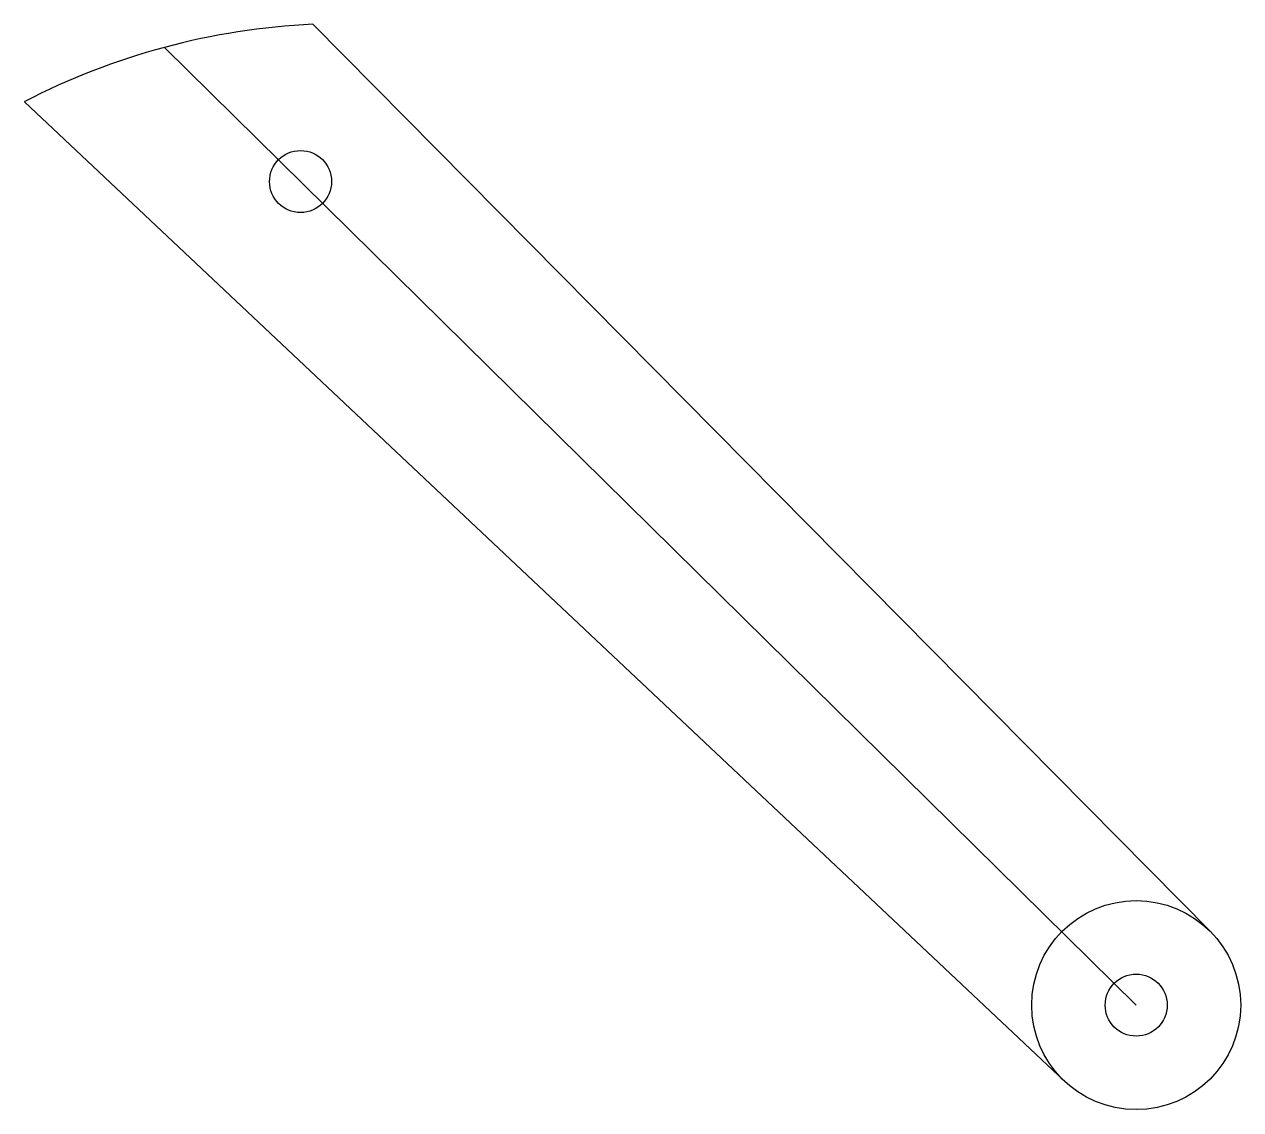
# Model space of a CAD drawing. Extents: x 11.28 to 13.03, y -0.66 to 0.9.
import ezdxf

# ---------------------------------------------------------------- set-up
doc = ezdxf.new("R2010")
doc.units = 0
doc.header["$MEASUREMENT"] = 0
doc.layers.add('2_CAMS_1', color=7, linetype='Continuous')
doc.layers.add('3_NEWCAM_1', color=7, linetype='Continuous')

msp = doc.modelspace()

# ---------------------------------------------------------------- linework, layer by layer
at = {"layer": '2_CAMS_1', "color": 7, "linetype": 'Continuous', "lineweight": 25}
msp.add_arc((11.7415, -0.0979), 1, 92.6417, 117.4074, dxfattribs=at)
at = {"layer": '3_NEWCAM_1', "color": 7, "linetype": 'Continuous', "lineweight": 25}
for p, q in [((11.6954, 0.901), (12.984, -0.401)), ((12.8774, -0.5065), (11.4823, 0.8679)), ((11.2812, 0.7898), (12.7746, -0.6157))]:
    msp.add_line(p, q, dxfattribs=at)
for centre, radius in [((11.6777, 0.6754), 0.0445), ((12.8774, -0.5065), 0.15), ((12.8774, -0.5065), 0.0445)]:
    msp.add_circle(centre, radius, dxfattribs=at)

doc.saveas('drawing.dxf')
